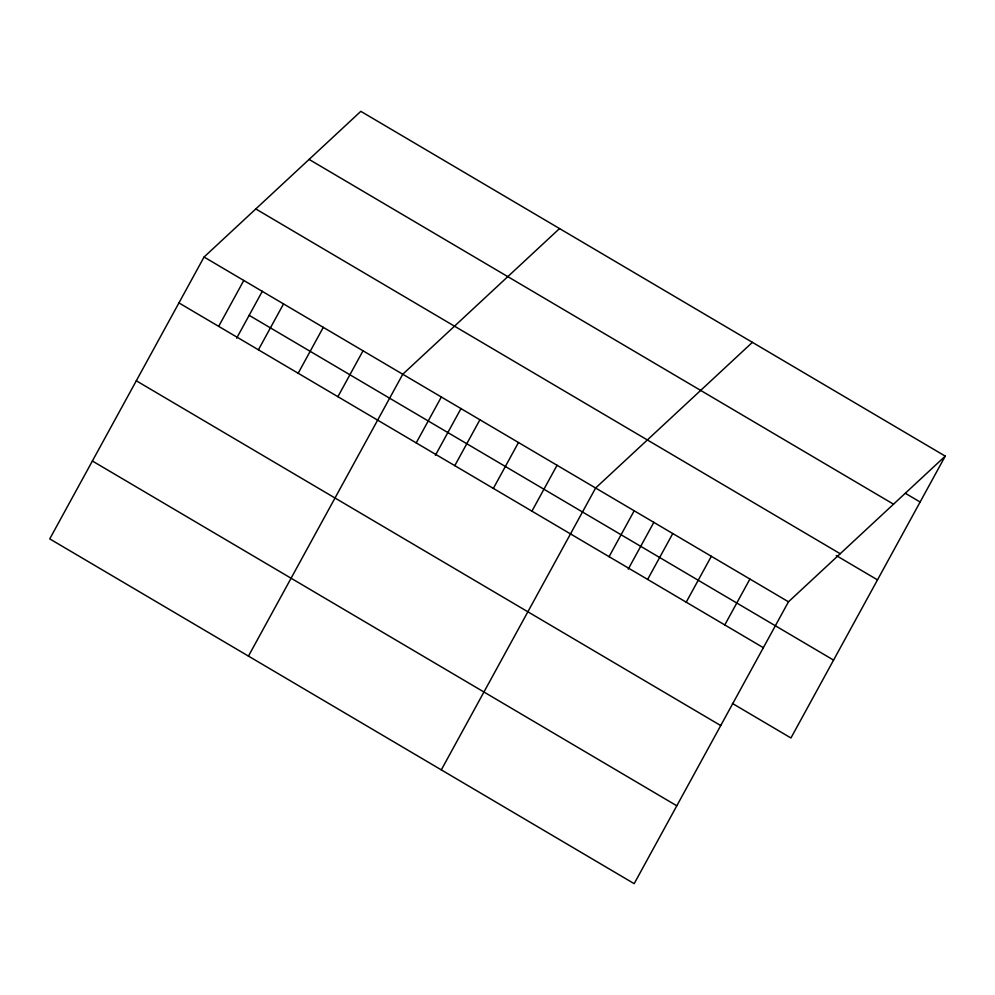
<?xml version="1.0" encoding="UTF-8"?>
<svg xmlns="http://www.w3.org/2000/svg" width="995" height="995" viewBox="0 0 995 995"><rect width="100%" height="100%" fill="white"/><g stroke="black" fill="none" stroke-linecap="round" stroke-linejoin="round"><path stroke-width="1.49" d="M204.062 257.021L49.75 538.88L634.176 883.659L788.475 601.801L945.25 456.12L360.824 111.34L204.062 257.021L788.475 601.801M218.676 326.36L243.8 280.466M236.661 338.151L262.332 291.261M258.414 349.805L283.538 303.91M298.164 373.249L323.288 327.355M337.902 396.694L363.026 350.8M248.451 656.103L402.764 374.244L559.538 228.564M416.208 442.899L441.332 397.005M435.362 455.374L461.033 408.485M454.79 465.648L479.913 419.766M493.358 488.408L518.482 442.514M531.927 511.156L557.051 465.274M441.307 769.881L595.619 488.023L752.394 342.342M609.077 556.678L634.188 510.783M628.218 569.152L653.889 522.263M647.645 579.426L672.769 533.544M686.214 602.186L711.338 556.292M724.783 624.935L749.907 579.053M945.25 456.12L790.938 737.979L732.419 703.453M905.5 493.383L920.126 502.015M309.097 159.411L893.522 504.191M255.79 208.95L840.215 553.73M836.26 555.558L877.49 579.874M249.148 315.328L833.574 660.108M178.938 302.915L763.364 647.695M136.303 380.786L720.728 725.566M92.386 461.008L676.799 805.788"/></g></svg>
